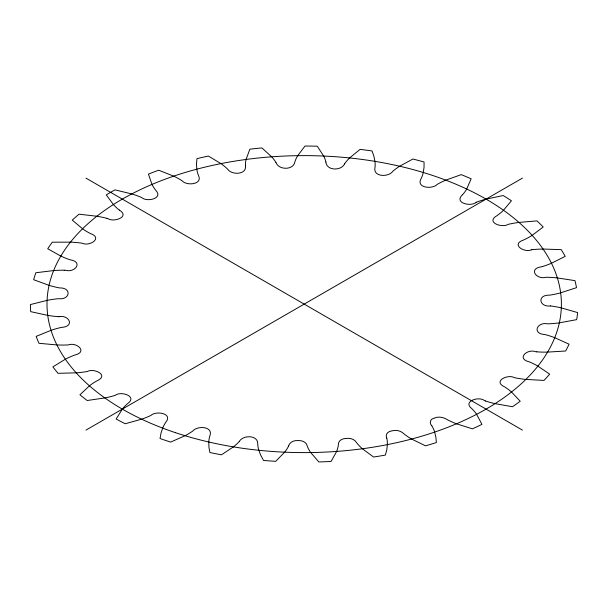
<?xml version="1.0" encoding="UTF-8"?>
<svg xmlns="http://www.w3.org/2000/svg" width="608" height="608" viewBox="0 0 608 608"><rect width="100%" height="100%" fill="white"/><g stroke="black" fill="none" stroke-linecap="round" stroke-linejoin="round"><path stroke-width="0.91" d="M387.387 444.486L386.787 449.806L385.404 455.073A273.798 158.072 0 0 1 373.593 457.026L362.208 448.651M336.741 451.28L331.102 461.426A273.798 158.072 0 0 1 318.858 461.958L310.627 452.428A70.422 40.66 0 0 1 307.481 446.675A27.846 16.074 0 0 1 307.276 446.014C306.462 442.092 302.123 440.367 298.475 440.595M288.542 446.044C289.636 442.031 294.074 440.222 297.935 440.587M344.637 163.826C341.46 170.787 327.355 170.97 325.994 162.754A27.846 16.074 0 0 0 325.88 162.093M239.377 441.324C243.078 434.948 257.572 434.826 257.739 443.468A27.846 16.074 0 0 0 257.739 444.136A70.422 40.66 0 0 0 258.81 450.14L260.612 455.004L263.522 460.431A273.798 158.072 0 0 0 275.705 461.328L284.764 452.056A70.422 40.66 0 0 0 288.58 446.052M349.456 158.065L360.088 149.37A273.798 158.072 0 0 1 372.058 150.966L373.897 156.195L374.961 161.485A70.422 40.66 0 0 1 374.984 167.519A27.846 16.074 0 0 1 374.84 168.188C373.601 177.118 388.649 177.232 392.73 171.395A70.422 40.66 0 0 1 399.471 166.326L412.9 159.03A273.798 158.072 0 0 1 424.057 161.994L424.042 167.322L423.244 172.626A70.422 40.66 0 0 1 421.154 178.547A27.846 16.074 0 0 1 420.782 179.178C416.351 188.047 432.638 189.453 437.19 184.399A70.422 40.66 0 0 1 445.558 180.226L461.259 174.633A273.798 158.072 0 0 1 471.162 178.828L466.648 189.156A70.422 40.66 0 0 1 462.544 194.712M233.578 446.766L221.472 454.799A273.798 158.072 0 0 1 209.851 452.504L208.932 447.207L208.795 441.872A70.422 40.66 0 0 1 209.836 435.868A27.846 16.074 0 0 1 210.102 435.222C212.876 426.208 197.197 425.585 192.865 430.981A70.422 40.66 0 0 1 185.265 435.624L170.628 442.1A273.798 158.072 0 0 1 160.041 438.505L160.991 433.2L162.716 427.971A70.422 40.66 0 0 1 165.832 422.203A27.846 16.074 0 0 1 166.311 421.595C172.421 413.113 155.686 410.636 150.906 415.446A70.422 40.66 0 0 1 141.846 419.11L125.248 423.753A273.798 158.072 0 0 1 116.136 419.003L122.428 408.994A70.422 40.66 0 0 1 127.49 403.704A27.846 16.074 0 0 1 128.174 403.172C137.4 396.12 120.673 390.8 115.231 395.352A70.422 40.66 0 0 1 105.078 397.89L87.195 400.512A273.798 158.072 0 0 1 79.929 394.79L89.581 385.723A70.422 40.66 0 0 1 96.383 381.132A27.846 16.074 0 0 1 97.242 380.684C109.501 375.075 93.731 367.832 87.286 371.518A70.422 40.66 0 0 1 76.456 372.826L58.034 373.32A273.798 158.072 0 0 1 52.904 366.875L65.527 359.108A70.422 40.66 0 0 1 73.781 355.406A27.846 16.074 0 0 1 74.776 355.064C88.244 351.857 76.509 341.757 68.225 344.934A70.422 40.66 0 0 1 57.16 344.956L38.942 343.292A273.798 158.072 0 0 1 36.161 336.384L51.239 330.243A70.422 40.66 0 0 1 60.618 327.575A27.846 16.074 0 0 1 61.712 327.362C74.928 326.648 69.312 314.549 58.824 316.669M532.008 235.463L543.202 226.997A273.798 158.072 0 0 0 536.97 220.886L518.723 222.429M85.948 430.114L522.439 178.114M476.208 202.304C471.147 206.963 454.222 203.156 461.958 195.282A27.846 16.074 0 0 0 462.521 194.704M434.089 418.19C430.32 418.76 428.974 423.236 431.786 425.767M434.545 418.015C438.657 416.244 443.46 417.217 447.131 419.566A27.846 16.074 0 0 0 447.974 420.029A70.422 40.66 0 0 0 456.251 423.708M391.658 430.95C388.124 431.133 384.879 434.614 386.756 438.11M392.16 430.836C396.272 429.658 400.908 430.806 403.955 433.816A27.846 16.074 0 0 0 404.616 434.363A70.422 40.66 0 0 0 411.434 438.93L425.486 445.831A273.798 158.072 0 0 0 436.377 442.548L435.89 437.228L434.629 431.946A70.422 40.66 0 0 0 431.824 425.76M531.802 249.721C524.506 253.202 510.477 244.469 523.511 240.023A27.846 16.074 0 0 0 524.423 239.613A70.422 40.66 0 0 0 531.985 235.448M345.648 438.52C342.053 438.474 337.926 440.929 338.352 444.957A70.422 40.66 0 0 1 336.71 451.28M346.18 438.467C350.109 437.821 354.593 439.174 356.691 442.753A27.846 16.074 0 0 0 357.147 443.369A70.422 40.66 0 0 0 362.231 448.636M542.807 249.037L561.222 249.645A273.798 158.072 0 0 1 565.197 256.356L551.281 263.34A70.422 40.66 0 0 1 542.412 266.547M557.126 277.894L574.955 280.63A273.798 158.072 0 0 1 576.506 287.668L560.439 292.889A70.422 40.66 0 0 1 550.635 295.002A27.846 16.074 0 0 1 549.51 295.154C536.932 294.72 538.962 307.276 550.514 305.953M97.113 216.266L79.017 214.183A273.798 158.072 0 0 0 72.261 220.111L82.703 228.889A70.422 40.66 0 0 0 90.349 233.51C103.284 237.971 89.536 246.81 82.171 243.215A27.846 16.074 0 0 0 81.054 243.048A70.422 40.66 0 0 0 70.718 242.144L52.273 242.197A273.798 158.072 0 0 0 47.72 248.786L61.005 256.166M494.821 403.606L512.46 406.729A273.798 158.072 0 0 0 520.22 401.234L511.374 391.886A70.422 40.66 0 0 0 504.572 386.848C492.412 381.216 507.916 373.859 514.414 377.667A27.846 16.074 0 0 0 515.493 377.895A70.422 40.66 0 0 0 525.616 379.4L543.978 380.426A273.798 158.072 0 0 0 549.662 374.14L537.738 366.016A70.422 40.66 0 0 0 529.317 361.866C515.956 358.644 527.379 348.445 535.754 351.728A27.846 16.074 0 0 0 536.894 351.827M456.228 423.723L472.416 428.838A273.798 158.072 0 0 0 481.939 424.354L476.528 414.17A70.422 40.66 0 0 0 471.626 408.439C462.483 401.371 479.028 395.93 484.462 400.588A27.846 16.074 0 0 0 485.442 400.946M173.903 176.236L158.696 170.21A273.798 158.072 0 0 0 148.436 174.108L152.03 184.551M85.948 178.114L522.439 430.114M119.373 210.087C130.386 216.836 113.726 222.604 107.95 218.66A27.846 16.074 0 0 0 106.909 218.363M113.46 204.683L106.301 194.872A273.798 158.072 0 0 1 114.98 189.856L131.982 193.998A70.422 40.66 0 0 1 140.866 197.182A27.846 16.074 0 0 1 141.763 197.6C146.809 202.335 163.491 198.482 155.944 190.532A70.422 40.66 0 0 1 152.061 184.551M245.541 165.984C246.552 174.891 231.701 175.188 227.681 169.252A27.846 16.074 0 0 0 227.118 168.667A70.422 40.66 0 0 0 221.13 163.719L208.362 156.036A273.798 158.072 0 0 0 196.954 158.665L196.506 163.993L196.832 169.32A70.422 40.66 0 0 0 198.542 175.636C202.89 184.505 186.74 186.063 182.225 180.903A27.846 16.074 0 0 0 181.473 180.401A70.422 40.66 0 0 0 173.88 176.252M386.794 438.102A70.422 40.66 0 0 1 387.357 444.486M494.836 403.59A70.422 40.66 0 0 1 485.427 400.961M536.887 351.85A70.422 40.66 0 0 0 547.337 352.123L565.676 350.998A273.798 158.072 0 0 0 569.05 344.181L554.542 337.607A70.422 40.66 0 0 0 544.844 334.522C531.734 333.8 537.016 321.617 547.618 323.844A27.846 16.074 0 0 0 548.766 323.806A70.422 40.66 0 0 0 559.094 322.886L576.665 319.648A273.798 158.072 0 0 0 577.6 312.58L561.093 307.823A70.422 40.66 0 0 0 550.521 305.93M557.126 277.909A70.422 40.66 0 0 0 546.113 277.263C536.742 280.052 527.843 268.751 541.363 266.821A27.846 16.074 0 0 0 542.397 266.532M531.795 249.698A70.422 40.66 0 0 1 542.807 249.052M518.73 222.452A70.422 40.66 0 0 0 508.166 224.36C502.436 228.266 485.48 222.49 496.675 215.848A27.846 16.074 0 0 0 497.428 215.338A70.422 40.66 0 0 0 503.378 210.383L511.427 200.8A273.798 158.072 0 0 0 503.188 195.54L485.853 199.173A70.422 40.66 0 0 0 476.186 202.289M344.607 163.81A70.422 40.66 0 0 1 349.478 158.08M325.911 162.093A70.422 40.66 0 0 0 323.76 156.188L317.27 146.216A273.798 158.072 0 0 0 304.988 146.042L297.608 155.8A70.422 40.66 0 0 0 294.857 161.986C293.436 170.134 279.315 170.187 276.268 163.119A27.846 16.074 0 0 0 275.918 162.48M275.948 162.473A70.422 40.66 0 0 0 271.784 156.94L261.949 147.934A273.798 158.072 0 0 0 249.858 149.18L246.027 159.6A70.422 40.66 0 0 0 245.495 165.984M119.343 210.102A70.422 40.66 0 0 1 113.491 204.676M97.105 216.281A70.422 40.66 0 0 1 106.924 218.348M61.028 256.158A70.422 40.66 0 0 0 70.11 259.806C83.532 261.759 74.951 273.106 65.482 270.264A27.846 16.074 0 0 0 64.326 270.233M64.334 270.218A70.422 40.66 0 0 0 53.892 270.552L35.842 272.741A273.798 158.072 0 0 0 33.676 279.726L49.271 285.41A70.422 40.66 0 0 0 59.455 287.918C71.919 287.508 70.239 300.132 58.566 298.703A27.846 16.074 0 0 0 57.426 298.802A70.422 40.66 0 0 0 47.31 300.329L30.4 304.57A273.798 158.072 0 0 0 30.712 311.661L47.964 315.423A70.422 40.66 0 0 0 58.816 316.692M239.408 441.332A70.422 40.66 0 0 1 233.556 446.758M175.598 432.714A257.207 148.496 0 0 0 561.397 304.114A257.207 148.496 0 0 0 175.598 175.514A257.207 148.496 0 0 0 175.598 432.714"/></g></svg>
